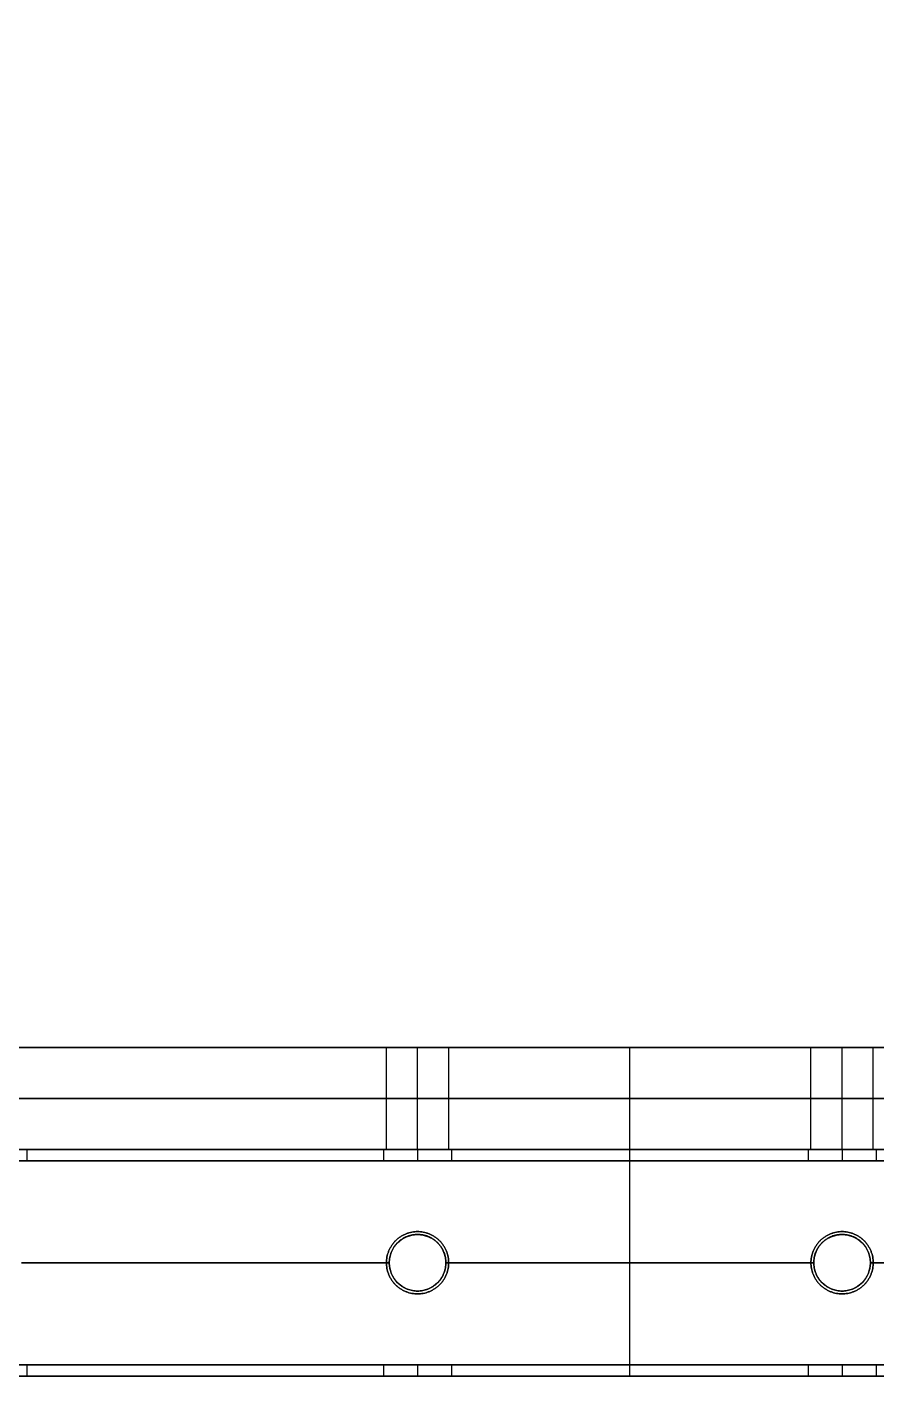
# Model space of a CAD drawing. Header units: millimetres. Extents: x -6529 to 809, y -8611 to 207.
# Drawn here: x -255.5 to -105.5, y -8611 to -8372.8 of the extents above; entities that cross this region are included whole.
import ezdxf

# ---------------------------------------------------------------- set-up
doc = ezdxf.new("R2010")
doc.units = ezdxf.units.MM
doc.header["$MEASUREMENT"] = 0
doc.layers.add('platen', color=7, linetype='Continuous', true_color=0x007f00)
doc.layers.add('staal', color=5, linetype='Continuous', true_color=0x0000ff)

# ---------------------------------------------------------------- blocks, each defined once
blk = doc.blocks.new('plaat base')
at = {"layer": 'platen'}
for p, q in [((995.5, 43.5), (995.5, 43.5, 18)), ((990, 38), (990, 38, 18)), ((1001, 38), (1001, 38, 18)), ((995.5, 32.5), (995.5, 32.5, 18)), ((58, -600), (1258, -600)), ((58, -600, 18), (1258, -600, 18)), ((320.5, -1232.5), (320.5, -1232.5, 18)), ((920.5, -1232.5), (920.5, -1232.5, 18)), ((315, -1238), (315, -1238, 18)), ((326, -1238), (326, -1238, 18)), ((915, -1238), (915, -1238, 18)), ((926, -1238), (926, -1238, 18)), ((320.5, -1243.5), (320.5, -1243.5, 18)), ((920.5, -1243.5), (920.5, -1243.5, 18))]:
    blk.add_line(p, q, dxfattribs=at)
for points in [[(1258, 58), (1108, 58), (958, 58)], [(958, 58), (958, 58, 9), (958, 58, 18)], [(1258, 58, 18), (1108, 58, 18), (958, 58, 18)], [(958, 58), (958, 29), (958, 0)], [(958, 58, 18), (958, 29, 18), (958, 0, 18)], [(1258, 58, 9), (1108, 58, 9), (958, 58, 9)], [(958, 58, 9), (958, 29, 9), (958, 0, 9)], [(958, 29), (958, 29, 9), (958, 29, 18)], [(958, 0), (808, 0), (658, 0)], [(958, 0, 18), (808, 0, 18), (658, 0, 18)], [(958, 0, 9), (808, 0, 9), (658, 0, 9)], [(958, 0), (958, 0, 9), (958, 0, 18)], [(358, -1258), (358, -1229), (358, -1200)], [(358, -1200), (358, -1200, 9), (358, -1200, 18)], [(358, -1258, 18), (358, -1229, 18), (358, -1200, 18)], [(358, -1200), (508, -1200), (658, -1200)], [(358, -1200, 18), (508, -1200, 18), (658, -1200, 18)], [(358, -1258, 9), (358, -1229, 9), (358, -1200, 9)], [(358, -1200, 9), (508, -1200, 9), (658, -1200, 9)], [(958, -1258), (958, -1229), (958, -1200)], [(958, -1200), (958, -1200, 9), (958, -1200, 18)], [(958, -1258, 18), (958, -1229, 18), (958, -1200, 18)], [(958, -1200), (1137, -1200), (1316, -1200)], [(958, -1200, 18), (1137, -1200, 18), (1316, -1200, 18)], [(958, -1258, 9), (958, -1229, 9), (958, -1200, 9)], [(958, -1200, 9), (1137, -1200, 9), (1316, -1200, 9)], [(358, -1229), (358, -1229, 9), (358, -1229, 18)], [(958, -1229), (958, -1229, 9), (958, -1229, 18)], [(58, -1258), (208, -1258), (358, -1258)], [(58, -1258, 18), (208, -1258, 18), (358, -1258, 18)], [(58, -1258, 9), (208, -1258, 9), (358, -1258, 9)], [(358, -1258), (358, -1258, 9), (358, -1258, 18)], [(658, -1258), (808, -1258), (958, -1258)], [(658, -1258, 18), (808, -1258, 18), (958, -1258, 18)], [(658, -1258, 9), (808, -1258, 9), (958, -1258, 9)], [(958, -1258), (958, -1258, 9), (958, -1258, 18)]]:
    blk.add_open_spline(points, degree=2, dxfattribs=at)
for points in [[(995.5, 43.5), (1001, 43.5), (1001, 38), (1001, 32.5), (995.5, 32.5), (990, 32.5), (990, 38), (990, 43.5), (995.5, 43.5)], [(995.5, 43.5, 18), (1001, 43.5, 18), (1001, 38, 18), (1001, 32.5, 18), (995.5, 32.5, 18), (990, 32.5, 18), (990, 38, 18), (990, 43.5, 18), (995.5, 43.5, 18)], [(320.5, -1243.5), (315, -1243.5), (315, -1238), (315, -1232.5), (320.5, -1232.5), (326, -1232.5), (326, -1238), (326, -1243.5), (320.5, -1243.5)], [(320.5, -1243.5, 18), (315, -1243.5, 18), (315, -1238, 18), (315, -1232.5, 18), (320.5, -1232.5, 18), (326, -1232.5, 18), (326, -1238, 18), (326, -1243.5, 18), (320.5, -1243.5, 18)], [(920.5, -1243.5), (915, -1243.5), (915, -1238), (915, -1232.5), (920.5, -1232.5), (926, -1232.5), (926, -1238), (926, -1243.5), (920.5, -1243.5)], [(920.5, -1243.5, 18), (915, -1243.5, 18), (915, -1238, 18), (915, -1232.5, 18), (920.5, -1232.5, 18), (926, -1232.5, 18), (926, -1238, 18), (926, -1243.5, 18), (920.5, -1243.5, 18)]]:
    blk.add_rational_spline(points, [1, 0.707106781187, 1, 0.707106781187, 1, 0.707106781187, 1, 0.707106781187, 1], degree=2, knots=[-31.415927, -31.415927, -31.415927, -23.561945, -23.561945, -15.707963, -15.707963, -7.853982, -7.853982, 0, 0, 0], dxfattribs=at)
blk = doc.blocks.new('plaat laag')
at = {"layer": 'platen'}
for p, q in [((-1.04, -315, 638), (16.96, -315.06, 638)), ((-1.06, -320.5, 643.5), (16.94, -320.56, 643.5)), ((-1.06, -320.5, 632.5), (16.94, -320.56, 632.5)), ((-1.08, -326, 638), (16.92, -326.06, 638)), ((-1.29, -390, -38), (16.71, -390.06, -38)), ((-1.31, -395.5, -43.5), (16.69, -395.56, -43.5)), ((-1.31, -395.5, -32.5), (16.69, -395.56, -32.5)), ((-1.33, -401, -38), (16.67, -401.06, -38))]:
    blk.add_line(p, q, dxfattribs=at)
for points in [[(-1.18, -358), (-0.59, -179), (0, 0)], [(7.82, -358.03), (8.41, -179.03), (9, -0.03)], [(16.82, -358.06), (17.41, -179.06), (18, -0.06)], [(-0.19, -58, 300), (-2.18, -658, 300), (-4.16, -1257.99, 300)], [(-0.19, -58, 658), (-0.69, -208, 658), (-1.18, -358, 658)], [(8.81, -58.03, 658), (8.31, -208.03, 658), (7.82, -358.03, 658)], [(17.81, -58.06, 300), (15.82, -658.06, 300), (13.84, -1258.05, 300)], [(17.81, -58.06, 658), (17.31, -208.06, 658), (16.82, -358.06, 658)], [(-1.18, -358, 600), (-1.68, -508, 600), (-2.18, -658, 600)], [(-2.18, -658, -58), (-1.68, -508, -58), (-1.18, -358, -58)], [(-1.18, -358, 658), (7.82, -358.03, 658), (16.82, -358.06, 658)], [(-1.18, -358, 658), (-1.18, -358, 629), (-1.18, -358, 600)], [(-1.18, -358, 600), (7.82, -358.03, 600), (16.82, -358.06, 600)], [(-1.18, -358, -58), (7.82, -358.03, -58), (16.82, -358.06, -58)], [(-1.18, -358, -58), (-1.18, -358, -29), (-1.18, -358)], [(-1.18, -358), (7.82, -358.03), (16.82, -358.06)], [(-1.18, -358, 629), (7.82, -358.03, 629), (16.82, -358.06, 629)], [(-1.18, -358, -29), (7.82, -358.03, -29), (16.82, -358.06, -29)], [(7.82, -358.03, 600), (7.32, -508.03, 600), (6.82, -658.03, 600)], [(6.82, -658.03, -58), (7.32, -508.03, -58), (7.82, -358.03, -58)], [(7.82, -358.03, 658), (7.82, -358.03, 629), (7.82, -358.03, 600)], [(7.82, -358.03, -58), (7.82, -358.03, -29), (7.82, -358.03)], [(16.82, -358.06, 600), (16.32, -508.06, 600), (15.82, -658.06, 600)], [(15.82, -658.06, -58), (16.32, -508.06, -58), (16.82, -358.06, -58)], [(16.82, -358.06, 658), (16.82, -358.06, 629), (16.82, -358.06, 600)], [(16.82, -358.06, -58), (16.82, -358.06, -29), (16.82, -358.06)]]:
    blk.add_open_spline(points, degree=2, dxfattribs=at)
for points in [[(-1.06, -320.5, 643.5), (-1.04, -315, 643.5), (-1.04, -315, 638), (-1.04, -315, 632.5), (-1.06, -320.5, 632.5), (-1.08, -326, 632.5), (-1.08, -326, 638), (-1.08, -326, 643.5), (-1.06, -320.5, 643.5)], [(16.94, -320.56, 643.5), (16.96, -315.06, 643.5), (16.96, -315.06, 638), (16.96, -315.06, 632.5), (16.94, -320.56, 632.5), (16.92, -326.06, 632.5), (16.92, -326.06, 638), (16.92, -326.06, 643.5), (16.94, -320.56, 643.5)], [(-1.31, -395.5, -43.5), (-1.33, -401, -43.5), (-1.33, -401, -38), (-1.33, -401, -32.5), (-1.31, -395.5, -32.5), (-1.29, -390, -32.5), (-1.29, -390, -38), (-1.29, -390, -43.5), (-1.31, -395.5, -43.5)], [(16.69, -395.56, -43.5), (16.67, -401.06, -43.5), (16.67, -401.06, -38), (16.67, -401.06, -32.5), (16.69, -395.56, -32.5), (16.71, -390.06, -32.5), (16.71, -390.06, -38), (16.71, -390.06, -43.5), (16.69, -395.56, -43.5)]]:
    blk.add_rational_spline(points, [1, 0.707106781187, 1, 0.707106781187, 1, 0.707106781187, 1, 0.707106781187, 1], degree=2, knots=[-31.415927, -31.415927, -31.415927, -23.561945, -23.561945, -15.707963, -15.707963, -7.853982, -7.853982, 0, 0, 0], dxfattribs=at)
blk = doc.blocks.new('top plaat')
at = {"layer": 'platen'}
for p, q in [((320.5, -1250.5), (320.5, -1250.5, 18)), ((395.5, -1250.5), (395.5, -1250.5, 18)), ((315, -1256), (315, -1256, 18)), ((326, -1256), (326, -1256, 18)), ((390, -1256), (390, -1256, 18)), ((401, -1256), (401, -1256, 18)), ((320.5, -1261.5), (320.5, -1261.5, 18)), ((395.5, -1261.5), (395.5, -1261.5, 18))]:
    blk.add_line(p, q, dxfattribs=at)
for points, knots in [([(320.5, -1261.5), (315, -1261.5), (315, -1256), (315, -1250.5), (320.5, -1250.5), (326, -1250.5), (326, -1256), (326, -1261.5), (320.5, -1261.5)], [-31.415927, -31.415927, -31.415927, -23.561945, -23.561945, -15.707963, -15.707963, -7.853982, -7.853982, 0, 0, 0]), ([(320.5, -1261.5, 18), (315, -1261.5, 18), (315, -1256, 18), (315, -1250.5, 18), (320.5, -1250.5, 18), (326, -1250.5, 18), (326, -1256, 18), (326, -1261.5, 18), (320.5, -1261.5, 18)], [-31.415927, -31.415927, -31.415927, -23.561945, -23.561945, -15.707963, -15.707963, -7.853982, -7.853982, 0, 0, 0]), ([(320.5, -1261.5, 9), (326, -1261.5, 9), (326, -1256, 9), (326, -1250.5, 9), (320.5, -1250.5, 9), (315, -1250.5, 9), (315, -1256, 9), (315, -1261.5, 9), (320.5, -1261.5, 9)], [0, 0, 0, 7.853982, 7.853982, 15.707963, 15.707963, 23.561945, 23.561945, 31.415927, 31.415927, 31.415927]), ([(395.5, -1261.5), (390, -1261.5), (390, -1256), (390, -1250.5), (395.5, -1250.5), (401, -1250.5), (401, -1256), (401, -1261.5), (395.5, -1261.5)], [-31.415927, -31.415927, -31.415927, -23.561945, -23.561945, -15.707963, -15.707963, -7.853982, -7.853982, 0, 0, 0]), ([(395.5, -1261.5, 18), (390, -1261.5, 18), (390, -1256, 18), (390, -1250.5, 18), (395.5, -1250.5, 18), (401, -1250.5, 18), (401, -1256, 18), (401, -1261.5, 18), (395.5, -1261.5, 18)], [-31.415927, -31.415927, -31.415927, -23.561945, -23.561945, -15.707963, -15.707963, -7.853982, -7.853982, 0, 0, 0]), ([(395.5, -1261.5, 9), (401, -1261.5, 9), (401, -1256, 9), (401, -1250.5, 9), (395.5, -1250.5, 9), (390, -1250.5, 9), (390, -1256, 9), (390, -1261.5, 9), (395.5, -1261.5, 9)], [0, 0, 0, 7.853982, 7.853982, 15.707963, 15.707963, 23.561945, 23.561945, 31.415927, 31.415927, 31.415927])]:
    blk.add_rational_spline(points, [1, 0.707106781187, 1, 0.707106781187, 1, 0.707106781187, 1, 0.707106781187, 1], degree=2, knots=knots, dxfattribs=at)
for points in [[(40, -1276), (349, -1276), (658, -1276), (967, -1276), (1276, -1276)], [(40, -1276, 18), (349, -1276, 18), (658, -1276, 18), (967, -1276, 18), (1276, -1276, 18)], [(40, -1276, 9), (349, -1276, 9), (658, -1276, 9), (967, -1276, 9), (1276, -1276, 9)]]:
    blk.add_open_spline(points, degree=2, knots=[5973.638309, 5973.638309, 5973.638309, 6592.931454, 6592.931454, 7212.2246, 7212.2246, 7212.2246], dxfattribs=at)

msp = doc.modelspace()

# ---------------------------------------------------------------- linework, layer by layer
at = {"layer": 'staal'}
for p, q in [((-255.47, -8571, 1972), (-255.47, -8573, 1972)), ((-255.47, -8571, 696), (-255.47, -8573, 696)), ((-192.47, -8571, 1972), (-192.47, -8573, 1972)), ((-192.47, -8571, 20), (-192.47, -8573, 20)), ((-192.47, -8571, 696), (-192.47, -8573, 696)), ((-186.47, -8571, 1978), (-186.47, -8573, 1978)), ((-186.47, -8571, 1966), (-186.47, -8573, 1966)), ((-186.47, -8571, 26), (-186.47, -8573, 26)), ((-186.47, -8571, 14), (-186.47, -8573, 14)), ((-186.47, -8571, 702), (-186.47, -8573, 702)), ((-186.47, -8571, 690), (-186.47, -8573, 690)), ((-180.47, -8571, 1972), (-180.47, -8573, 1972)), ((-180.47, -8571, 20), (-180.47, -8573, 20)), ((-180.47, -8571, 696), (-180.47, -8573, 696)), ((-117.47, -8571, 1972), (-117.47, -8573, 1972)), ((-117.47, -8571, 20), (-117.47, -8573, 20)), ((-117.47, -8571, 696), (-117.47, -8573, 696)), ((-111.47, -8571, 1978), (-111.47, -8573, 1978)), ((-111.47, -8571, 1966), (-111.47, -8573, 1966)), ((-111.47, -8571, 26), (-111.47, -8573, 26)), ((-111.47, -8571, 14), (-111.47, -8573, 14)), ((-111.47, -8571, 702), (-111.47, -8573, 702)), ((-111.47, -8571, 690), (-111.47, -8573, 690)), ((-105.47, -8571, 20), (-105.47, -8573, 20)), ((-105.47, -8571, 696), (-105.47, -8573, 696)), ((-186.47, -8586, 1952), (-186.47, -8586, 1954)), ((-186.47, -8586, 1990), (-186.47, -8586, 1992)), ((-186.47, -8586), (-186.47, -8586, 2)), ((-186.47, -8586, 38), (-186.47, -8586, 40)), ((-186.47, -8586, 676), (-186.47, -8586, 678)), ((-186.47, -8586, 714), (-186.47, -8586, 716)), ((-111.47, -8586, 1952), (-111.47, -8586, 1954)), ((-111.47, -8586, 1990), (-111.47, -8586, 1992)), ((-111.47, -8586), (-111.47, -8586, 2)), ((-111.47, -8586, 38), (-111.47, -8586, 40)), ((-111.47, -8586, 676), (-111.47, -8586, 678)), ((-111.47, -8586, 714), (-111.47, -8586, 716)), ((-191.47, -8591, 1990), (-191.47, -8591, 1992)), ((-191.47, -8591, 1952), (-191.47, -8591, 1954)), ((-191.47, -8591, 38), (-191.47, -8591, 40)), ((-191.47, -8591), (-191.47, -8591, 2)), ((-191.47, -8591, 714), (-191.47, -8591, 716)), ((-191.47, -8591, 676), (-191.47, -8591, 678)), ((-181.47, -8591, 1990), (-181.47, -8591, 1992)), ((-181.47, -8591, 1952), (-181.47, -8591, 1954)), ((-181.47, -8591, 38), (-181.47, -8591, 40)), ((-181.47, -8591), (-181.47, -8591, 2)), ((-181.47, -8591, 714), (-181.47, -8591, 716)), ((-181.47, -8591, 676), (-181.47, -8591, 678)), ((-116.47, -8591, 1990), (-116.47, -8591, 1992)), ((-116.47, -8591, 1952), (-116.47, -8591, 1954)), ((-116.47, -8591, 38), (-116.47, -8591, 40)), ((-116.47, -8591), (-116.47, -8591, 2)), ((-116.47, -8591, 714), (-116.47, -8591, 716)), ((-116.47, -8591, 676), (-116.47, -8591, 678)), ((-106.47, -8591, 1990), (-106.47, -8591, 1992)), ((-106.47, -8591, 1952), (-106.47, -8591, 1954)), ((-106.47, -8591, 38), (-106.47, -8591, 40)), ((-106.47, -8591), (-106.47, -8591, 2)), ((-106.47, -8591, 714), (-106.47, -8591, 716)), ((-106.47, -8591, 676), (-106.47, -8591, 678)), ((-186.47, -8596, 1990), (-186.47, -8596, 1992)), ((-186.47, -8596, 1952), (-186.47, -8596, 1954)), ((-186.47, -8596, 38), (-186.47, -8596, 40)), ((-186.47, -8596), (-186.47, -8596, 2)), ((-186.47, -8596, 714), (-186.47, -8596, 716)), ((-186.47, -8596, 676), (-186.47, -8596, 678)), ((-111.47, -8596, 1990), (-111.47, -8596, 1992)), ((-111.47, -8596, 1952), (-111.47, -8596, 1954)), ((-111.47, -8596, 38), (-111.47, -8596, 40)), ((-111.47, -8596), (-111.47, -8596, 2)), ((-111.47, -8596, 714), (-111.47, -8596, 716)), ((-111.47, -8596, 676), (-111.47, -8596, 678)), ((-255.47, -8609, 1972), (-255.47, -8611, 1972)), ((-255.47, -8609, 696), (-255.47, -8611, 696)), ((-192.47, -8609, 1972), (-192.47, -8611, 1972)), ((-192.47, -8609, 20), (-192.47, -8611, 20)), ((-192.47, -8609, 696), (-192.47, -8611, 696)), ((-186.47, -8609, 1978), (-186.47, -8611, 1978)), ((-186.47, -8609, 1966), (-186.47, -8611, 1966)), ((-186.47, -8609, 26), (-186.47, -8611, 26)), ((-186.47, -8609, 14), (-186.47, -8611, 14)), ((-186.47, -8609, 702), (-186.47, -8611, 702)), ((-186.47, -8609, 690), (-186.47, -8611, 690)), ((-180.47, -8609, 1972), (-180.47, -8611, 1972)), ((-180.47, -8609, 20), (-180.47, -8611, 20)), ((-180.47, -8609, 696), (-180.47, -8611, 696)), ((-117.47, -8609, 1972), (-117.47, -8611, 1972)), ((-117.47, -8609, 20), (-117.47, -8611, 20)), ((-117.47, -8609, 696), (-117.47, -8611, 696)), ((-111.47, -8609, 1978), (-111.47, -8611, 1978)), ((-111.47, -8609, 1966), (-111.47, -8611, 1966)), ((-111.47, -8609, 26), (-111.47, -8611, 26)), ((-111.47, -8609, 14), (-111.47, -8611, 14)), ((-111.47, -8609, 702), (-111.47, -8611, 702)), ((-111.47, -8609, 690), (-111.47, -8611, 690)), ((-105.47, -8609, 1972), (-105.47, -8611, 1972)), ((-105.47, -8609, 20), (-105.47, -8611, 20)), ((-105.47, -8609, 696), (-105.47, -8611, 696))]:
    msp.add_line(p, q, dxfattribs=at)
for points in [[(-506.97, -7295), (809.03, -7295), (809.03, -8611), (-506.97, -8611)], [(-466.97, -7335), (769.03, -7335), (769.03, -8571), (-466.97, -8571)]]:
    msp.add_lwpolyline(points, close=True, dxfattribs=at)
for centre in [(-186.47, -8591, 1952), (-186.47, -8591, 1991), (-186.47, -8591, 1953), (-186.47, -8591), (-186.47, -8591, 39), (-186.47, -8591, 1), (-186.47, -8591, 676), (-186.47, -8591, 715), (-186.47, -8591, 677), (-111.47, -8591, 1952), (-111.47, -8591, 1991), (-111.47, -8591, 1953), (-111.47, -8591), (-111.47, -8591, 39), (-111.47, -8591, 1), (-111.47, -8591, 676), (-111.47, -8591, 715), (-111.47, -8591, 677)]:
    msp.add_circle(centre, 5, dxfattribs=at)
for points in [[(-466.97, -8571, 1952), (151.03, -8571, 1952), (769.03, -8571, 1952)], [(-466.97, -8571, 1992), (151.03, -8571, 1992), (769.03, -8571, 1992)], [(769.03, -8571), (151.03, -8571), (-466.97, -8571)], [(769.03, -8571, 40), (151.03, -8571, 40), (-466.97, -8571, 40)], [(-466.97, -8571, 676), (151.03, -8571, 676), (769.03, -8571, 676)], [(-466.97, -8571, 716), (151.03, -8571, 716), (769.03, -8571, 716)], [(-255.47, -8571, 1972), (-223.97, -8571, 1972), (-192.47, -8571, 1972)], [(-192.47, -8571, 20), (-223.97, -8571, 20), (-255.47, -8571, 20)], [(-255.47, -8571, 696), (-223.97, -8571, 696), (-192.47, -8571, 696)], [(-180.47, -8571, 1972), (-148.97, -8571, 1972), (-117.47, -8571, 1972)], [(-117.47, -8571, 20), (-148.97, -8571, 20), (-180.47, -8571, 20)], [(-180.47, -8571, 696), (-148.97, -8571, 696), (-117.47, -8571, 696)], [(-42.47, -8571, 20), (-73.97, -8571, 20), (-105.47, -8571, 20)], [(-105.47, -8571, 696), (-73.97, -8571, 696), (-42.47, -8571, 696)], [(-468.97, -8573, 1990), (151.03, -8573, 1990), (771.03, -8573, 1990)], [(-468.97, -8573, 1954), (151.03, -8573, 1954), (771.03, -8573, 1954)], [(771.03, -8573, 38), (151.03, -8573, 38), (-468.97, -8573, 38)], [(771.03, -8573, 2), (151.03, -8573, 2), (-468.97, -8573, 2)], [(-468.97, -8573, 714), (151.03, -8573, 714), (771.03, -8573, 714)], [(-468.97, -8573, 678), (151.03, -8573, 678), (771.03, -8573, 678)], [(-255.47, -8573, 1972), (-223.97, -8573, 1972), (-192.47, -8573, 1972)], [(-192.47, -8573, 20), (-223.97, -8573, 20), (-255.47, -8573, 20)], [(-255.47, -8573, 696), (-223.97, -8573, 696), (-192.47, -8573, 696)], [(-180.47, -8573, 1972), (-148.97, -8573, 1972), (-117.47, -8573, 1972)], [(-117.47, -8573, 20), (-148.97, -8573, 20), (-180.47, -8573, 20)], [(-180.47, -8573, 696), (-148.97, -8573, 696), (-117.47, -8573, 696)], [(-42.47, -8573, 20), (-73.97, -8573, 20), (-105.47, -8573, 20)], [(-105.47, -8573, 696), (-73.97, -8573, 696), (-42.47, -8573, 696)], [(-256.47, -8591, 1992), (-223.97, -8591, 1992), (-191.47, -8591, 1992)], [(-256.47, -8591, 1990), (-223.97, -8591, 1990), (-191.47, -8591, 1990)], [(-256.47, -8591, 1954), (-223.97, -8591, 1954), (-191.47, -8591, 1954)], [(-256.47, -8591, 1952), (-223.97, -8591, 1952), (-191.47, -8591, 1952)], [(-191.47, -8591, 40), (-223.97, -8591, 40), (-256.47, -8591, 40)], [(-191.47, -8591, 38), (-223.97, -8591, 38), (-256.47, -8591, 38)], [(-191.47, -8591, 2), (-223.97, -8591, 2), (-256.47, -8591, 2)], [(-191.47, -8591), (-223.97, -8591), (-256.47, -8591)], [(-256.47, -8591, 716), (-223.97, -8591, 716), (-191.47, -8591, 716)], [(-256.47, -8591, 714), (-223.97, -8591, 714), (-191.47, -8591, 714)], [(-256.47, -8591, 678), (-223.97, -8591, 678), (-191.47, -8591, 678)], [(-256.47, -8591, 676), (-223.97, -8591, 676), (-191.47, -8591, 676)], [(-181.47, -8591, 1992), (-148.97, -8591, 1992), (-116.47, -8591, 1992)], [(-181.47, -8591, 1990), (-148.97, -8591, 1990), (-116.47, -8591, 1990)], [(-181.47, -8591, 1954), (-148.97, -8591, 1954), (-116.47, -8591, 1954)], [(-181.47, -8591, 1952), (-148.97, -8591, 1952), (-116.47, -8591, 1952)], [(-116.47, -8591, 40), (-148.97, -8591, 40), (-181.47, -8591, 40)], [(-116.47, -8591, 38), (-148.97, -8591, 38), (-181.47, -8591, 38)], [(-116.47, -8591, 2), (-148.97, -8591, 2), (-181.47, -8591, 2)], [(-116.47, -8591), (-148.97, -8591), (-181.47, -8591)], [(-181.47, -8591, 716), (-148.97, -8591, 716), (-116.47, -8591, 716)], [(-181.47, -8591, 714), (-148.97, -8591, 714), (-116.47, -8591, 714)], [(-181.47, -8591, 678), (-148.97, -8591, 678), (-116.47, -8591, 678)], [(-181.47, -8591, 676), (-148.97, -8591, 676), (-116.47, -8591, 676)], [(-106.47, -8591, 1992), (-73.97, -8591, 1992), (-41.47, -8591, 1992)], [(-106.47, -8591, 1990), (-73.97, -8591, 1990), (-41.47, -8591, 1990)], [(-106.47, -8591, 1954), (-73.97, -8591, 1954), (-41.47, -8591, 1954)], [(-106.47, -8591, 1952), (-73.97, -8591, 1952), (-41.47, -8591, 1952)], [(-41.47, -8591, 40), (-73.97, -8591, 40), (-106.47, -8591, 40)], [(-41.47, -8591, 38), (-73.97, -8591, 38), (-106.47, -8591, 38)], [(-41.47, -8591, 2), (-73.97, -8591, 2), (-106.47, -8591, 2)], [(-41.47, -8591), (-73.97, -8591), (-106.47, -8591)], [(-106.47, -8591, 716), (-73.97, -8591, 716), (-41.47, -8591, 716)], [(-106.47, -8591, 714), (-73.97, -8591, 714), (-41.47, -8591, 714)], [(-106.47, -8591, 678), (-73.97, -8591, 678), (-41.47, -8591, 678)], [(-106.47, -8591, 676), (-73.97, -8591, 676), (-41.47, -8591, 676)], [(-504.97, -8609, 1990), (151.03, -8609, 1990), (807.03, -8609, 1990)], [(-504.97, -8609, 1954), (151.03, -8609, 1954), (807.03, -8609, 1954)], [(807.03, -8609, 38), (151.03, -8609, 38), (-504.97, -8609, 38)], [(807.03, -8609, 2), (151.03, -8609, 2), (-504.97, -8609, 2)], [(-504.97, -8609, 714), (151.03, -8609, 714), (807.03, -8609, 714)], [(-504.97, -8609, 678), (151.03, -8609, 678), (807.03, -8609, 678)], [(-255.47, -8609, 1972), (-223.97, -8609, 1972), (-192.47, -8609, 1972)], [(-192.47, -8609, 20), (-223.97, -8609, 20), (-255.47, -8609, 20)], [(-255.47, -8609, 696), (-223.97, -8609, 696), (-192.47, -8609, 696)], [(-180.47, -8609, 1972), (-148.97, -8609, 1972), (-117.47, -8609, 1972)], [(-117.47, -8609, 20), (-148.97, -8609, 20), (-180.47, -8609, 20)], [(-180.47, -8609, 696), (-148.97, -8609, 696), (-117.47, -8609, 696)], [(-105.47, -8609, 1972), (-73.97, -8609, 1972), (-42.47, -8609, 1972)], [(-42.47, -8609, 20), (-73.97, -8609, 20), (-105.47, -8609, 20)], [(-105.47, -8609, 696), (-73.97, -8609, 696), (-42.47, -8609, 696)], [(-506.97, -8611, 1952), (151.03, -8611, 1952), (809.03, -8611, 1952)], [(-506.97, -8611, 1992), (151.03, -8611, 1992), (809.03, -8611, 1992)], [(809.03, -8611), (151.03, -8611), (-506.97, -8611)], [(809.03, -8611, 40), (151.03, -8611, 40), (-506.97, -8611, 40)], [(-506.97, -8611, 676), (151.03, -8611, 676), (809.03, -8611, 676)], [(-506.97, -8611, 716), (151.03, -8611, 716), (809.03, -8611, 716)], [(-255.47, -8611, 1972), (-223.97, -8611, 1972), (-192.47, -8611, 1972)], [(-192.47, -8611, 20), (-223.97, -8611, 20), (-255.47, -8611, 20)], [(-255.47, -8611, 696), (-223.97, -8611, 696), (-192.47, -8611, 696)], [(-180.47, -8611, 1972), (-148.97, -8611, 1972), (-117.47, -8611, 1972)], [(-117.47, -8611, 20), (-148.97, -8611, 20), (-180.47, -8611, 20)], [(-180.47, -8611, 696), (-148.97, -8611, 696), (-117.47, -8611, 696)], [(-105.47, -8611, 1972), (-73.97, -8611, 1972), (-42.47, -8611, 1972)], [(-42.47, -8611, 20), (-73.97, -8611, 20), (-105.47, -8611, 20)], [(-105.47, -8611, 696), (-73.97, -8611, 696), (-42.47, -8611, 696)]]:
    msp.add_open_spline(points, degree=2, dxfattribs=at)
for points, weights, knots in [([(-261.47, -8571, 1978), (-267.47, -8571, 1978), (-267.47, -8571, 1972), (-267.47, -8571, 1966), (-261.47, -8571, 1966), (-255.47, -8571, 1966), (-255.47, -8571, 1972), (-255.47, -8571, 1978), (-261.47, -8571, 1978)], [1, 0.707106781187, 1, 0.707106781187, 1, 0.707106781187, 1, 0.707106781187, 1], [0, 0, 0, 7.853982, 7.853982, 15.707963, 15.707963, 23.561945, 23.561945, 31.415927, 31.415927, 31.415927]), ([(-261.47, -8571, 702), (-267.47, -8571, 702), (-267.47, -8571, 696), (-267.47, -8571, 690), (-261.47, -8571, 690), (-255.47, -8571, 690), (-255.47, -8571, 696), (-255.47, -8571, 702), (-261.47, -8571, 702)], [1, 0.707106781187, 1, 0.707106781187, 1, 0.707106781187, 1, 0.707106781187, 1], [0, 0, 0, 7.853982, 7.853982, 15.707963, 15.707963, 23.561945, 23.561945, 31.415927, 31.415927, 31.415927]), ([(-186.47, -8571, 1978), (-192.47, -8571, 1978), (-192.47, -8571, 1972), (-192.47, -8571, 1966), (-186.47, -8571, 1966), (-180.47, -8571, 1966), (-180.47, -8571, 1972), (-180.47, -8571, 1978), (-186.47, -8571, 1978)], [1, 0.707106781187, 1, 0.707106781187, 1, 0.707106781187, 1, 0.707106781187, 1], [0, 0, 0, 7.853982, 7.853982, 15.707963, 15.707963, 23.561945, 23.561945, 31.415927, 31.415927, 31.415927]), ([(-186.47, -8571, 26), (-180.47, -8571, 26), (-180.47, -8571, 20), (-180.47, -8571, 14), (-186.47, -8571, 14), (-192.47, -8571, 14), (-192.47, -8571, 20), (-192.47, -8571, 26), (-186.47, -8571, 26)], [1, 0.707106781187, 1, 0.707106781187, 1, 0.707106781187, 1, 0.707106781187, 1], [0, 0, 0, 7.853982, 7.853982, 15.707963, 15.707963, 23.561945, 23.561945, 31.415927, 31.415927, 31.415927]), ([(-186.47, -8571, 702), (-192.47, -8571, 702), (-192.47, -8571, 696), (-192.47, -8571, 690), (-186.47, -8571, 690), (-180.47, -8571, 690), (-180.47, -8571, 696), (-180.47, -8571, 702), (-186.47, -8571, 702)], [1, 0.707106781187, 1, 0.707106781187, 1, 0.707106781187, 1, 0.707106781187, 1], [0, 0, 0, 7.853982, 7.853982, 15.707963, 15.707963, 23.561945, 23.561945, 31.415927, 31.415927, 31.415927]), ([(-111.47, -8571, 1978), (-117.47, -8571, 1978), (-117.47, -8571, 1972), (-117.47, -8571, 1966), (-111.47, -8571, 1966), (-105.47, -8571, 1966), (-105.47, -8571, 1972), (-105.47, -8571, 1978), (-111.47, -8571, 1978)], [1, 0.707106781187, 1, 0.707106781187, 1, 0.707106781187, 1, 0.707106781187, 1], [0, 0, 0, 7.853982, 7.853982, 15.707963, 15.707963, 23.561945, 23.561945, 31.415927, 31.415927, 31.415927]), ([(-111.47, -8571, 26), (-105.47, -8571, 26), (-105.47, -8571, 20), (-105.47, -8571, 14), (-111.47, -8571, 14), (-117.47, -8571, 14), (-117.47, -8571, 20), (-117.47, -8571, 26), (-111.47, -8571, 26)], [1, 0.707106781187, 1, 0.707106781187, 1, 0.707106781187, 1, 0.707106781187, 1], [0, 0, 0, 7.853982, 7.853982, 15.707963, 15.707963, 23.561945, 23.561945, 31.415927, 31.415927, 31.415927]), ([(-111.47, -8571, 702), (-117.47, -8571, 702), (-117.47, -8571, 696), (-117.47, -8571, 690), (-111.47, -8571, 690), (-105.47, -8571, 690), (-105.47, -8571, 696), (-105.47, -8571, 702), (-111.47, -8571, 702)], [1, 0.707106781187, 1, 0.707106781187, 1, 0.707106781187, 1, 0.707106781187, 1], [0, 0, 0, 7.853982, 7.853982, 15.707963, 15.707963, 23.561945, 23.561945, 31.415927, 31.415927, 31.415927]), ([(-261.47, -8573, 1978), (-255.47, -8573, 1978), (-255.47, -8573, 1972), (-255.47, -8573, 1966), (-261.47, -8573, 1966), (-267.47, -8573, 1966), (-267.47, -8573, 1972), (-267.47, -8573, 1978), (-261.47, -8573, 1978)], [1, 0.707106781187, 1, 0.707106781187, 1, 0.707106781187, 1, 0.707106781187, 1], [-31.415927, -31.415927, -31.415927, -23.561945, -23.561945, -15.707963, -15.707963, -7.853982, -7.853982, 0, 0, 0]), ([(-261.47, -8573, 702), (-255.47, -8573, 702), (-255.47, -8573, 696), (-255.47, -8573, 690), (-261.47, -8573, 690), (-267.47, -8573, 690), (-267.47, -8573, 696), (-267.47, -8573, 702), (-261.47, -8573, 702)], [1, 0.707106781187, 1, 0.707106781187, 1, 0.707106781187, 1, 0.707106781187, 1], [-31.415927, -31.415927, -31.415927, -23.561945, -23.561945, -15.707963, -15.707963, -7.853982, -7.853982, 0, 0, 0]), ([(-186.47, -8573, 1978), (-180.47, -8573, 1978), (-180.47, -8573, 1972), (-180.47, -8573, 1966), (-186.47, -8573, 1966), (-192.47, -8573, 1966), (-192.47, -8573, 1972), (-192.47, -8573, 1978), (-186.47, -8573, 1978)], [1, 0.707106781187, 1, 0.707106781187, 1, 0.707106781187, 1, 0.707106781187, 1], [-31.415927, -31.415927, -31.415927, -23.561945, -23.561945, -15.707963, -15.707963, -7.853982, -7.853982, 0, 0, 0]), ([(-186.47, -8573, 26), (-192.47, -8573, 26), (-192.47, -8573, 20), (-192.47, -8573, 14), (-186.47, -8573, 14), (-180.47, -8573, 14), (-180.47, -8573, 20), (-180.47, -8573, 26), (-186.47, -8573, 26)], [1, 0.707106781187, 1, 0.707106781187, 1, 0.707106781187, 1, 0.707106781187, 1], [-31.415927, -31.415927, -31.415927, -23.561945, -23.561945, -15.707963, -15.707963, -7.853982, -7.853982, 0, 0, 0]), ([(-186.47, -8573, 702), (-180.47, -8573, 702), (-180.47, -8573, 696), (-180.47, -8573, 690), (-186.47, -8573, 690), (-192.47, -8573, 690), (-192.47, -8573, 696), (-192.47, -8573, 702), (-186.47, -8573, 702)], [1, 0.707106781187, 1, 0.707106781187, 1, 0.707106781187, 1, 0.707106781187, 1], [-31.415927, -31.415927, -31.415927, -23.561945, -23.561945, -15.707963, -15.707963, -7.853982, -7.853982, 0, 0, 0]), ([(-111.47, -8573, 1978), (-105.47, -8573, 1978), (-105.47, -8573, 1972), (-105.47, -8573, 1966), (-111.47, -8573, 1966), (-117.47, -8573, 1966), (-117.47, -8573, 1972), (-117.47, -8573, 1978), (-111.47, -8573, 1978)], [1, 0.707106781187, 1, 0.707106781187, 1, 0.707106781187, 1, 0.707106781187, 1], [-31.415927, -31.415927, -31.415927, -23.561945, -23.561945, -15.707963, -15.707963, -7.853982, -7.853982, 0, 0, 0]), ([(-111.47, -8573, 26), (-117.47, -8573, 26), (-117.47, -8573, 20), (-117.47, -8573, 14), (-111.47, -8573, 14), (-105.47, -8573, 14), (-105.47, -8573, 20), (-105.47, -8573, 26), (-111.47, -8573, 26)], [1, 0.707106781187, 1, 0.707106781187, 1, 0.707106781187, 1, 0.707106781187, 1], [-31.415927, -31.415927, -31.415927, -23.561945, -23.561945, -15.707963, -15.707963, -7.853982, -7.853982, 0, 0, 0]), ([(-111.47, -8573, 702), (-105.47, -8573, 702), (-105.47, -8573, 696), (-105.47, -8573, 690), (-111.47, -8573, 690), (-117.47, -8573, 690), (-117.47, -8573, 696), (-117.47, -8573, 702), (-111.47, -8573, 702)], [1, 0.707106781187, 1, 0.707106781187, 1, 0.707106781187, 1, 0.707106781187, 1], [-31.415927, -31.415927, -31.415927, -23.561945, -23.561945, -15.707963, -15.707963, -7.853982, -7.853982, 0, 0, 0]), ([(-186.47, -8586, 1992), (-181.47, -8586, 1992), (-181.47, -8591, 1992), (-181.47, -8596, 1992), (-186.47, -8596, 1992), (-191.47, -8596, 1992), (-191.47, -8591, 1992), (-191.47, -8586, 1992), (-186.47, -8586, 1992)], [1, 0.707106781187, 1, 0.707106781187, 1, 0.707106781187, 1, 0.707106781187, 1], [-31.415927, -31.415927, -31.415927, -23.561945, -23.561945, -15.707963, -15.707963, -7.853982, -7.853982, 0, 0, 0]), ([(-186.47, -8586, 1990), (-191.47, -8586, 1990), (-191.47, -8591, 1990), (-191.47, -8596, 1990), (-186.47, -8596, 1990), (-181.47, -8596, 1990), (-181.47, -8591, 1990), (-181.47, -8586, 1990), (-186.47, -8586, 1990)], [1, 0.707106781187, 1, 0.707106781187, 1, 0.707106781187, 1, 0.707106781187, 1], [0, 0, 0, 7.853982, 7.853982, 15.707963, 15.707963, 23.561945, 23.561945, 31.415927, 31.415927, 31.415927]), ([(-186.47, -8586, 1954), (-181.47, -8586, 1954), (-181.47, -8591, 1954), (-181.47, -8596, 1954), (-186.47, -8596, 1954), (-191.47, -8596, 1954), (-191.47, -8591, 1954), (-191.47, -8586, 1954), (-186.47, -8586, 1954)], [1, 0.707106781187, 1, 0.707106781187, 1, 0.707106781187, 1, 0.707106781187, 1], [-31.415927, -31.415927, -31.415927, -23.561945, -23.561945, -15.707963, -15.707963, -7.853982, -7.853982, 0, 0, 0]), ([(-186.47, -8586, 40), (-191.47, -8586, 40), (-191.47, -8591, 40), (-191.47, -8596, 40), (-186.47, -8596, 40), (-181.47, -8596, 40), (-181.47, -8591, 40), (-181.47, -8586, 40), (-186.47, -8586, 40)], [1, 0.707106781187, 1, 0.707106781187, 1, 0.707106781187, 1, 0.707106781187, 1], [-31.415927, -31.415927, -31.415927, -23.561945, -23.561945, -15.707963, -15.707963, -7.853982, -7.853982, 0, 0, 0]), ([(-186.47, -8586, 38), (-181.47, -8586, 38), (-181.47, -8591, 38), (-181.47, -8596, 38), (-186.47, -8596, 38), (-191.47, -8596, 38), (-191.47, -8591, 38), (-191.47, -8586, 38), (-186.47, -8586, 38)], [1, 0.707106781187, 1, 0.707106781187, 1, 0.707106781187, 1, 0.707106781187, 1], [0, 0, 0, 7.853982, 7.853982, 15.707963, 15.707963, 23.561945, 23.561945, 31.415927, 31.415927, 31.415927]), ([(-186.47, -8586, 2), (-191.47, -8586, 2), (-191.47, -8591, 2), (-191.47, -8596, 2), (-186.47, -8596, 2), (-181.47, -8596, 2), (-181.47, -8591, 2), (-181.47, -8586, 2), (-186.47, -8586, 2)], [1, 0.707106781187, 1, 0.707106781187, 1, 0.707106781187, 1, 0.707106781187, 1], [-31.415927, -31.415927, -31.415927, -23.561945, -23.561945, -15.707963, -15.707963, -7.853982, -7.853982, 0, 0, 0]), ([(-186.47, -8586, 716), (-181.47, -8586, 716), (-181.47, -8591, 716), (-181.47, -8596, 716), (-186.47, -8596, 716), (-191.47, -8596, 716), (-191.47, -8591, 716), (-191.47, -8586, 716), (-186.47, -8586, 716)], [1, 0.707106781187, 1, 0.707106781187, 1, 0.707106781187, 1, 0.707106781187, 1], [-31.415927, -31.415927, -31.415927, -23.561945, -23.561945, -15.707963, -15.707963, -7.853982, -7.853982, 0, 0, 0]), ([(-186.47, -8586, 714), (-191.47, -8586, 714), (-191.47, -8591, 714), (-191.47, -8596, 714), (-186.47, -8596, 714), (-181.47, -8596, 714), (-181.47, -8591, 714), (-181.47, -8586, 714), (-186.47, -8586, 714)], [1, 0.707106781187, 1, 0.707106781187, 1, 0.707106781187, 1, 0.707106781187, 1], [0, 0, 0, 7.853982, 7.853982, 15.707963, 15.707963, 23.561945, 23.561945, 31.415927, 31.415927, 31.415927]), ([(-186.47, -8586, 678), (-181.47, -8586, 678), (-181.47, -8591, 678), (-181.47, -8596, 678), (-186.47, -8596, 678), (-191.47, -8596, 678), (-191.47, -8591, 678), (-191.47, -8586, 678), (-186.47, -8586, 678)], [1, 0.707106781187, 1, 0.707106781187, 1, 0.707106781187, 1, 0.707106781187, 1], [-31.415927, -31.415927, -31.415927, -23.561945, -23.561945, -15.707963, -15.707963, -7.853982, -7.853982, 0, 0, 0]), ([(-111.47, -8586, 1992), (-106.47, -8586, 1992), (-106.47, -8591, 1992), (-106.47, -8596, 1992), (-111.47, -8596, 1992), (-116.47, -8596, 1992), (-116.47, -8591, 1992), (-116.47, -8586, 1992), (-111.47, -8586, 1992)], [1, 0.707106781187, 1, 0.707106781187, 1, 0.707106781187, 1, 0.707106781187, 1], [-31.415927, -31.415927, -31.415927, -23.561945, -23.561945, -15.707963, -15.707963, -7.853982, -7.853982, 0, 0, 0]), ([(-111.47, -8586, 1990), (-116.47, -8586, 1990), (-116.47, -8591, 1990), (-116.47, -8596, 1990), (-111.47, -8596, 1990), (-106.47, -8596, 1990), (-106.47, -8591, 1990), (-106.47, -8586, 1990), (-111.47, -8586, 1990)], [1, 0.707106781187, 1, 0.707106781187, 1, 0.707106781187, 1, 0.707106781187, 1], [0, 0, 0, 7.853982, 7.853982, 15.707963, 15.707963, 23.561945, 23.561945, 31.415927, 31.415927, 31.415927]), ([(-111.47, -8586, 1954), (-106.47, -8586, 1954), (-106.47, -8591, 1954), (-106.47, -8596, 1954), (-111.47, -8596, 1954), (-116.47, -8596, 1954), (-116.47, -8591, 1954), (-116.47, -8586, 1954), (-111.47, -8586, 1954)], [1, 0.707106781187, 1, 0.707106781187, 1, 0.707106781187, 1, 0.707106781187, 1], [-31.415927, -31.415927, -31.415927, -23.561945, -23.561945, -15.707963, -15.707963, -7.853982, -7.853982, 0, 0, 0]), ([(-111.47, -8586, 40), (-116.47, -8586, 40), (-116.47, -8591, 40), (-116.47, -8596, 40), (-111.47, -8596, 40), (-106.47, -8596, 40), (-106.47, -8591, 40), (-106.47, -8586, 40), (-111.47, -8586, 40)], [1, 0.707106781187, 1, 0.707106781187, 1, 0.707106781187, 1, 0.707106781187, 1], [-31.415927, -31.415927, -31.415927, -23.561945, -23.561945, -15.707963, -15.707963, -7.853982, -7.853982, 0, 0, 0]), ([(-111.47, -8586, 38), (-106.47, -8586, 38), (-106.47, -8591, 38), (-106.47, -8596, 38), (-111.47, -8596, 38), (-116.47, -8596, 38), (-116.47, -8591, 38), (-116.47, -8586, 38), (-111.47, -8586, 38)], [1, 0.707106781187, 1, 0.707106781187, 1, 0.707106781187, 1, 0.707106781187, 1], [0, 0, 0, 7.853982, 7.853982, 15.707963, 15.707963, 23.561945, 23.561945, 31.415927, 31.415927, 31.415927]), ([(-111.47, -8586, 2), (-116.47, -8586, 2), (-116.47, -8591, 2), (-116.47, -8596, 2), (-111.47, -8596, 2), (-106.47, -8596, 2), (-106.47, -8591, 2), (-106.47, -8586, 2), (-111.47, -8586, 2)], [1, 0.707106781187, 1, 0.707106781187, 1, 0.707106781187, 1, 0.707106781187, 1], [-31.415927, -31.415927, -31.415927, -23.561945, -23.561945, -15.707963, -15.707963, -7.853982, -7.853982, 0, 0, 0]), ([(-111.47, -8586, 716), (-106.47, -8586, 716), (-106.47, -8591, 716), (-106.47, -8596, 716), (-111.47, -8596, 716), (-116.47, -8596, 716), (-116.47, -8591, 716), (-116.47, -8586, 716), (-111.47, -8586, 716)], [1, 0.707106781187, 1, 0.707106781187, 1, 0.707106781187, 1, 0.707106781187, 1], [-31.415927, -31.415927, -31.415927, -23.561945, -23.561945, -15.707963, -15.707963, -7.853982, -7.853982, 0, 0, 0]), ([(-111.47, -8586, 714), (-116.47, -8586, 714), (-116.47, -8591, 714), (-116.47, -8596, 714), (-111.47, -8596, 714), (-106.47, -8596, 714), (-106.47, -8591, 714), (-106.47, -8586, 714), (-111.47, -8586, 714)], [1, 0.707106781187, 1, 0.707106781187, 1, 0.707106781187, 1, 0.707106781187, 1], [0, 0, 0, 7.853982, 7.853982, 15.707963, 15.707963, 23.561945, 23.561945, 31.415927, 31.415927, 31.415927]), ([(-111.47, -8586, 678), (-106.47, -8586, 678), (-106.47, -8591, 678), (-106.47, -8596, 678), (-111.47, -8596, 678), (-116.47, -8596, 678), (-116.47, -8591, 678), (-116.47, -8586, 678), (-111.47, -8586, 678)], [1, 0.707106781187, 1, 0.707106781187, 1, 0.707106781187, 1, 0.707106781187, 1], [-31.415927, -31.415927, -31.415927, -23.561945, -23.561945, -15.707963, -15.707963, -7.853982, -7.853982, 0, 0, 0]), ([(-261.47, -8609, 1978), (-267.47, -8609, 1978), (-267.47, -8609, 1972), (-267.47, -8609, 1966), (-261.47, -8609, 1966), (-255.47, -8609, 1966), (-255.47, -8609, 1972), (-255.47, -8609, 1978), (-261.47, -8609, 1978)], [1, 0.707106781187, 1, 0.707106781187, 1, 0.707106781187, 1, 0.707106781187, 1], [0, 0, 0, 7.853982, 7.853982, 15.707963, 15.707963, 23.561945, 23.561945, 31.415927, 31.415927, 31.415927]), ([(-261.47, -8609, 702), (-267.47, -8609, 702), (-267.47, -8609, 696), (-267.47, -8609, 690), (-261.47, -8609, 690), (-255.47, -8609, 690), (-255.47, -8609, 696), (-255.47, -8609, 702), (-261.47, -8609, 702)], [1, 0.707106781187, 1, 0.707106781187, 1, 0.707106781187, 1, 0.707106781187, 1], [0, 0, 0, 7.853982, 7.853982, 15.707963, 15.707963, 23.561945, 23.561945, 31.415927, 31.415927, 31.415927]), ([(-186.47, -8609, 1978), (-192.47, -8609, 1978), (-192.47, -8609, 1972), (-192.47, -8609, 1966), (-186.47, -8609, 1966), (-180.47, -8609, 1966), (-180.47, -8609, 1972), (-180.47, -8609, 1978), (-186.47, -8609, 1978)], [0.999999860338, 0.707106851018, 1, 0.707106781187, 1, 0.707106781187, 1, 0.707106851018, 0.999999860338], [0, 0, 0, 7.853981, 7.853981, 15.707963, 15.707963, 23.561946, 23.561946, 31.415927, 31.415927, 31.415927]), ([(-186.47, -8609, 26), (-180.47, -8609, 26), (-180.47, -8609, 20), (-180.47, -8609, 14), (-186.47, -8609, 14), (-192.47, -8609, 14), (-192.47, -8609, 20), (-192.47, -8609, 26), (-186.47, -8609, 26)], [1, 0.707106781187, 1, 0.707106781187, 1, 0.707106781187, 1, 0.707106781187, 1], [0, 0, 0, 7.853982, 7.853982, 15.707963, 15.707963, 23.561945, 23.561945, 31.415927, 31.415927, 31.415927]), ([(-186.47, -8609, 702), (-192.47, -8609, 702), (-192.47, -8609, 696), (-192.47, -8609, 690), (-186.47, -8609, 690), (-180.47, -8609, 690), (-180.47, -8609, 696), (-180.47, -8609, 702), (-186.47, -8609, 702)], [0.999999860338, 0.707106851018, 1, 0.707106781187, 1, 0.707106781187, 1, 0.707106851018, 0.999999860338], [0, 0, 0, 7.853981, 7.853981, 15.707963, 15.707963, 23.561946, 23.561946, 31.415927, 31.415927, 31.415927]), ([(-111.47, -8609, 1978), (-117.47, -8609, 1978), (-117.47, -8609, 1972), (-117.47, -8609, 1966), (-111.47, -8609, 1966), (-105.47, -8609, 1966), (-105.47, -8609, 1972), (-105.47, -8609, 1978), (-111.47, -8609, 1978)], [0.999999860338, 0.707106851018, 1, 0.707106781187, 1, 0.707106781187, 1, 0.707106851018, 0.999999860338], [0, 0, 0, 7.853981, 7.853981, 15.707963, 15.707963, 23.561946, 23.561946, 31.415927, 31.415927, 31.415927]), ([(-111.47, -8609, 26), (-105.47, -8609, 26), (-105.47, -8609, 20), (-105.47, -8609, 14), (-111.47, -8609, 14), (-117.47, -8609, 14), (-117.47, -8609, 20), (-117.47, -8609, 26), (-111.47, -8609, 26)], [0.999999860338, 0.707106851018, 1, 0.707106781187, 1, 0.707106781187, 1, 0.707106851018, 0.999999860338], [0, 0, 0, 7.853981, 7.853981, 15.707963, 15.707963, 23.561946, 23.561946, 31.415927, 31.415927, 31.415927]), ([(-111.47, -8609, 702), (-117.47, -8609, 702), (-117.47, -8609, 696), (-117.47, -8609, 690), (-111.47, -8609, 690), (-105.47, -8609, 690), (-105.47, -8609, 696), (-105.47, -8609, 702), (-111.47, -8609, 702)], [0.999999860338, 0.707106851018, 1, 0.707106781187, 1, 0.707106781187, 1, 0.707106851018, 0.999999860338], [0, 0, 0, 7.853981, 7.853981, 15.707963, 15.707963, 23.561946, 23.561946, 31.415927, 31.415927, 31.415927]), ([(-261.47, -8611, 1978), (-255.47, -8611, 1978), (-255.47, -8611, 1972), (-255.47, -8611, 1966), (-261.47, -8611, 1966), (-267.47, -8611, 1966), (-267.47, -8611, 1972), (-267.47, -8611, 1978), (-261.47, -8611, 1978)], [1, 0.707106781187, 1, 0.707106781187, 1, 0.707106781187, 1, 0.707106781187, 1], [-31.415927, -31.415927, -31.415927, -23.561945, -23.561945, -15.707963, -15.707963, -7.853982, -7.853982, 0, 0, 0]), ([(-261.47, -8611, 702), (-255.47, -8611, 702), (-255.47, -8611, 696), (-255.47, -8611, 690), (-261.47, -8611, 690), (-267.47, -8611, 690), (-267.47, -8611, 696), (-267.47, -8611, 702), (-261.47, -8611, 702)], [1, 0.707106781187, 1, 0.707106781187, 1, 0.707106781187, 1, 0.707106781187, 1], [-31.415927, -31.415927, -31.415927, -23.561945, -23.561945, -15.707963, -15.707963, -7.853982, -7.853982, 0, 0, 0]), ([(-186.47, -8611, 1978), (-180.47, -8611, 1978), (-180.47, -8611, 1972), (-180.47, -8611, 1966), (-186.47, -8611, 1966), (-192.47, -8611, 1966), (-192.47, -8611, 1972), (-192.47, -8611, 1978), (-186.47, -8611, 1978)], [1, 0.707106781187, 1, 0.707106781187, 1, 0.707106781187, 1, 0.707106781187, 1], [-31.415927, -31.415927, -31.415927, -23.561945, -23.561945, -15.707963, -15.707963, -7.853982, -7.853982, 0, 0, 0]), ([(-186.47, -8611, 26), (-192.47, -8611, 26), (-192.47, -8611, 20), (-192.47, -8611, 14), (-186.47, -8611, 14), (-180.47, -8611, 14), (-180.47, -8611, 20), (-180.47, -8611, 26), (-186.47, -8611, 26)], [1, 0.707106781187, 1, 0.707106781187, 1, 0.707106781187, 1, 0.707106781187, 1], [-31.415927, -31.415927, -31.415927, -23.561945, -23.561945, -15.707963, -15.707963, -7.853982, -7.853982, 0, 0, 0]), ([(-186.47, -8611, 702), (-180.47, -8611, 702), (-180.47, -8611, 696), (-180.47, -8611, 690), (-186.47, -8611, 690), (-192.47, -8611, 690), (-192.47, -8611, 696), (-192.47, -8611, 702), (-186.47, -8611, 702)], [1, 0.707106781187, 1, 0.707106781187, 1, 0.707106781187, 1, 0.707106781187, 1], [-31.415927, -31.415927, -31.415927, -23.561945, -23.561945, -15.707963, -15.707963, -7.853982, -7.853982, 0, 0, 0]), ([(-111.47, -8611, 1978), (-105.47, -8611, 1978), (-105.47, -8611, 1972), (-105.47, -8611, 1966), (-111.47, -8611, 1966), (-117.47, -8611, 1966), (-117.47, -8611, 1972), (-117.47, -8611, 1978), (-111.47, -8611, 1978)], [1, 0.707106781187, 1, 0.707106781187, 1, 0.707106781187, 1, 0.707106781187, 1], [-31.415927, -31.415927, -31.415927, -23.561945, -23.561945, -15.707963, -15.707963, -7.853982, -7.853982, 0, 0, 0]), ([(-111.47, -8611, 26), (-117.47, -8611, 26), (-117.47, -8611, 20), (-117.47, -8611, 14), (-111.47, -8611, 14), (-105.47, -8611, 14), (-105.47, -8611, 20), (-105.47, -8611, 26), (-111.47, -8611, 26)], [1, 0.707106781187, 1, 0.707106781187, 1, 0.707106781187, 1, 0.707106781187, 1], [-31.415927, -31.415927, -31.415927, -23.561945, -23.561945, -15.707963, -15.707963, -7.853982, -7.853982, 0, 0, 0]), ([(-111.47, -8611, 702), (-105.47, -8611, 702), (-105.47, -8611, 696), (-105.47, -8611, 690), (-111.47, -8611, 690), (-117.47, -8611, 690), (-117.47, -8611, 696), (-117.47, -8611, 702), (-111.47, -8611, 702)], [1, 0.707106781187, 1, 0.707106781187, 1, 0.707106781187, 1, 0.707106781187, 1], [-31.415927, -31.415927, -31.415927, -23.561945, -23.561945, -15.707963, -15.707963, -7.853982, -7.853982, 0, 0, 0])]:
    msp.add_rational_spline(points, weights, degree=2, knots=knots, dxfattribs=at)

# ---------------------------------------------------------------- block references
at = {"layer": 'platen'}
for name, p in [('top plaat', (-506.97, -7335, 1992)), ('plaat base', (-506.97, -7353, 40))]:
    msp.add_blockref(name, p, dxfattribs=at)
at = {"layer": 'platen', "rotation": 90.18941930540112}
msp.add_blockref('plaat laag', (-506.97, -8571, 58), dxfattribs=at)
at = {"layer": 'platen', "extrusion": (4.42354e-17, 1, 0)}
msp.add_blockref('plaat base', (-809.03, 1934, -8571), dxfattribs=at)

doc.saveas('drawing.dxf')
